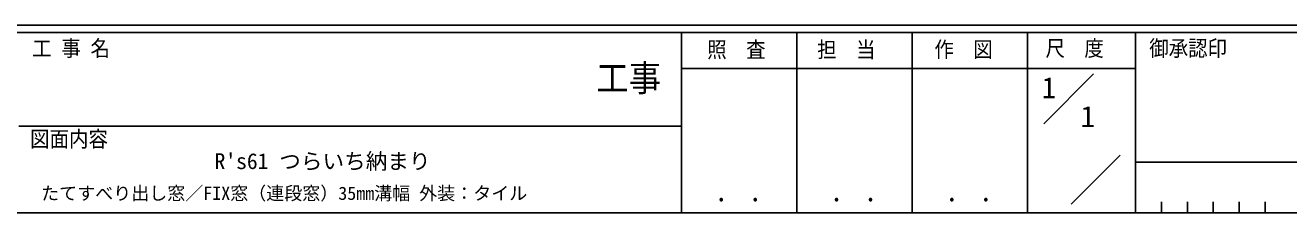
# Model space of a CAD drawing. Units: millimetres, scale not verified. Extents: x -1134 to 1133, y -806 to 806.
# Drawn here: x -18 to 684, y -806 to -702 of the extents above; entities that cross this region are included whole.
import ezdxf
from ezdxf.enums import TextEntityAlignment as Align

# ---------------------------------------------------------------- set-up
doc = ezdxf.new("R2010")
doc.units = ezdxf.units.MM
doc.header["$LTSCALE"] = 4
doc.layers.add('0-1_USER1', color=3, linetype='Continuous')
doc.layers.add('0-6_YKK_ZWAK', color=7, linetype='Continuous')
doc.styles.add('ＭＳ ゴシック', font='')
doc.styles.get('ＭＳ ゴシック').set_extended_font_data('MS Gothic')

msp = doc.modelspace()

# ---------------------------------------------------------------- linework, layer by layer
at = {"layer": '0-6_YKK_ZWAK'}
for p, q in [((1074.5, -702), (-1125.5, -702)), ((966.5, -706), (-1125.5, -706)), ((346.5, -706), (346.5, -806)), ((410.5, -706), (410.5, -806)), ((474.5, -706), (474.5, -806)), ((538.5, -706), (538.5, -806)), ((598.5, -706), (598.5, -806)), ((541.312, -725.998), (346.5, -725.998)), ((541.312, -725.998), (598.5, -725.998)), ((547.558, -756.675), (575.253, -728.979)), ((-21.5, -757.998), (346.5, -757.998)), ((562.706, -801.272), (589.917, -774.06)), ((598.5, -778), (886.499, -778)), ((-1125.5, -806), (966.5, -806)), ((612.9, -800), (612.9, -806)), ((627.3, -800), (627.3, -806)), ((641.7, -800), (641.7, -806)), ((656.1, -800), (656.1, -806)), ((670.5, -800), (670.5, -806))]:
    msp.add_line(p, q, dxfattribs=at)

# ---------------------------------------------------------------- texts
at = {"layer": '0-1_USER1', "style": 'ＭＳ ゴシック'}
for s, height, p in [('1', 11.73, (546.5, -745.998)), ('1', 11.73, (568.024, -761.998)), ("R's61 つらいち納まり", 8.798, (87.234, -784.426)), ('たてすべり出し窓／FIX窓（連段窓）35mm溝幅 外装：タイル', 7.331, (-9.042, -801.07))]:
    msp.add_text(s, height=height, dxfattribs=at).set_placement(p, align=Align.BOTTOM_LEFT)
at = {"layer": '0-6_YKK_ZWAK', "style": 'ＭＳ ゴシック', "width": 0.9}
for s, height, p in [('工 事 名', 8.798, (-14.036, -721.808)), ('照  査', 8.798, (360.755, -722.515)), ('担  当', 8.798, (421.799, -722.515)), ('作  図', 8.798, (486.843, -722.463)), ('尺  度', 8.798, (548.535, -721.82)), ('御承認印', 8.798, (606.12, -721.808)), ('工事', 14.66, (299.161, -743.018)), ('図面内容', 8.798, (-15.165, -772.138)), (' ． ．', 10.26, (359.228, -802.989)), (' ． ．', 10.26, (423.228, -802.989)), (' ． ．', 10.26, (487.228, -802.989))]:
    msp.add_text(s, height=height, dxfattribs=at).set_placement(p, align=Align.BOTTOM_LEFT)

doc.saveas('drawing.dxf')
